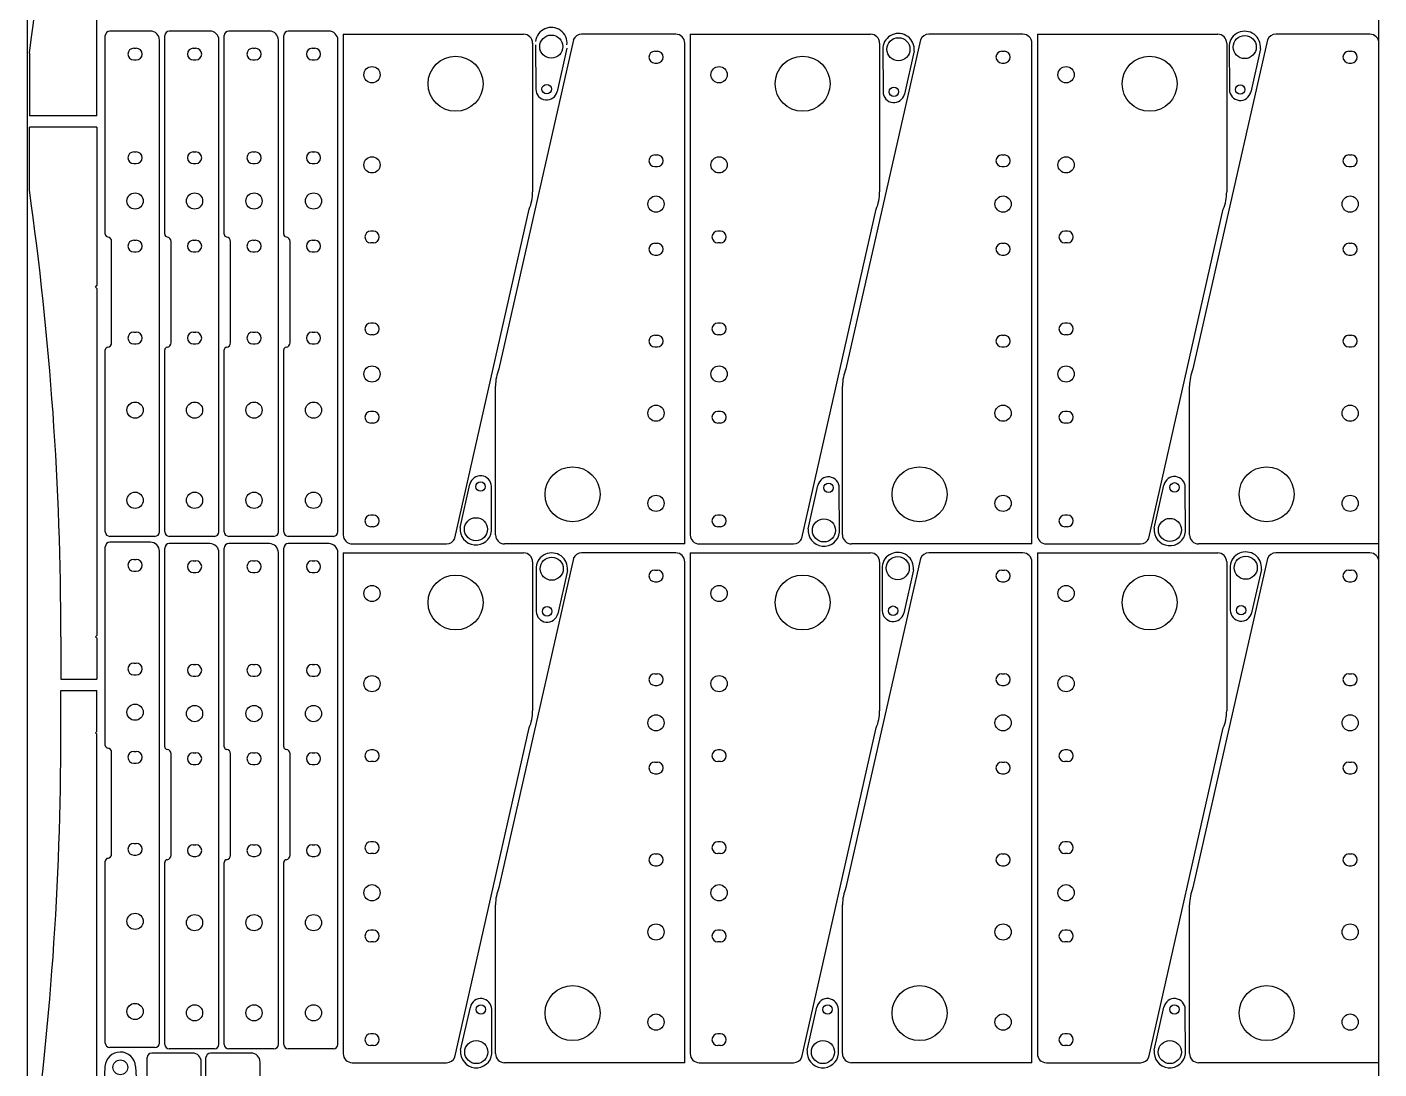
# Model space of a CAD drawing. Header units: millimetres. Extents: x 47861 to 59117, y 10924 to 15324.
# Drawn here: x 50004 to 51504, y 12252 to 13408 of the extents above; entities that cross this region are included whole.
import ezdxf

# ---------------------------------------------------------------- set-up
doc = ezdxf.new("R2010")
doc.units = ezdxf.units.MM
doc.layers.add('SHEET_METAL2', color=7, linetype='Continuous')
doc.layers.add('SHEET_METAL8', color=7, linetype='Continuous')

msp = doc.modelspace()

# ---------------------------------------------------------------- linework, layer by layer
at = {"color": 2}
for p, q in [((50004.4, 14546.9), (50004.4, 11396.9)), ((51504.4, 11396.9), (51504.4, 14546.9)), ((50568.7, 13388.2), (50569, 13339)), ((50603.5, 13384.5), (50592.7, 13336.5)), ((50953.9, 13385.3), (50954.2, 13336.1)), ((50988.7, 13381.5), (50978, 13333.6)), ((51338.2, 13387.7), (51338.5, 13338.5)), ((51372.9, 13383.9), (51362.2, 13335.9)), ((50485.1, 12852.8), (50495.9, 12900.8)), ((50519.9, 12849.1), (50519.6, 12898.2)), ((50871.2, 12851.5), (50882, 12899.5)), ((50906, 12847.7), (50905.7, 12896.9)), ((51255.1, 12851.9), (51265.9, 12899.9)), ((51289.9, 12848.2), (51289.6, 12897.4)), ((51339.2, 12810.1), (51339.5, 12760.9)), ((50569.2, 12809), (50569.5, 12759.8)), ((50604, 12805.2), (50593.2, 12757.2)), ((50953.1, 12809.6), (50953.4, 12760.4)), ((50987.9, 12805.9), (50977.1, 12757.9)), ((51374, 12806.3), (51363.2, 12758.3)), ((50485.5, 12272.8), (50496.3, 12320.8)), ((50520.3, 12269), (50520, 12318.2)), ((50870.1, 12272.8), (50880.9, 12320.8)), ((50904.9, 12269), (50904.6, 12318.2)), ((51255, 12272.8), (51265.8, 12320.8)), ((51289.8, 12269), (51289.5, 12318.2))]:
    msp.add_line(p, q, dxfattribs=at)
at = {"color": 1}
for p, q in [((50122.9, 13384.5), (50125.7, 13384.5)), ((50188.9, 13384.5), (50191.7, 13384.5)), ((50254.9, 13384.5), (50257.7, 13384.5)), ((50320.9, 13384.5), (50323.7, 13384.5)), ((50700.9, 13381.1), (50703.8, 13381.1)), ((51086, 13381.1), (51088.8, 13381.1)), ((51471, 13381.1), (51473.9, 13381.1)), ((50122.9, 13371.5), (50125.7, 13371.5)), ((50188.9, 13371.5), (50191.7, 13371.5)), ((50254.9, 13371.5), (50257.7, 13371.5)), ((50320.9, 13371.5), (50323.7, 13371.5)), ((50700.9, 13368.1), (50703.8, 13368.1)), ((51086, 13368.1), (51088.8, 13368.1)), ((51471, 13368.1), (51473.9, 13368.1)), ((50122.9, 13269.5), (50125.7, 13269.5)), ((50188.9, 13269.5), (50191.7, 13269.5)), ((50254.9, 13269.5), (50257.7, 13269.5)), ((50320.9, 13269.5), (50323.7, 13269.5)), ((50700.9, 13266.1), (50703.8, 13266.1)), ((51086, 13266.1), (51088.8, 13266.1)), ((51471, 13266.1), (51473.9, 13266.1)), ((50122.9, 13256.5), (50125.7, 13256.5)), ((50188.9, 13256.5), (50191.7, 13256.5)), ((50254.9, 13256.5), (50257.7, 13256.5)), ((50320.9, 13256.5), (50323.7, 13256.5)), ((50700.9, 13253.1), (50703.8, 13253.1)), ((51086, 13253.1), (51088.8, 13253.1)), ((51471, 13253.1), (51473.9, 13253.1)), ((50122.9, 13171.5), (50125.7, 13171.5)), ((50188.9, 13171.5), (50191.7, 13171.5)), ((50254.9, 13171.5), (50257.7, 13171.5)), ((50320.9, 13171.5), (50323.7, 13171.5)), ((50388.7, 13181.6), (50385.8, 13181.6)), ((50773.7, 13181.6), (50770.9, 13181.6)), ((51158.8, 13181.6), (51155.9, 13181.6)), ((50122.9, 13158.5), (50125.7, 13158.5)), ((50188.9, 13158.5), (50191.7, 13158.5)), ((50254.9, 13158.5), (50257.7, 13158.5)), ((50320.9, 13158.5), (50323.7, 13158.5)), ((50388.7, 13168.6), (50385.8, 13168.6)), ((50700.9, 13168.1), (50703.8, 13168.1)), ((50700.9, 13155.1), (50703.8, 13155.1)), ((50773.7, 13168.6), (50770.9, 13168.6)), ((51086, 13168.1), (51088.8, 13168.1)), ((51086, 13155.1), (51088.8, 13155.1)), ((51158.8, 13168.6), (51155.9, 13168.6)), ((51471, 13168.1), (51473.9, 13168.1)), ((51471, 13155.1), (51473.9, 13155.1)), ((50122.9, 13069.5), (50125.7, 13069.5)), ((50188.9, 13069.5), (50191.7, 13069.5)), ((50254.9, 13069.5), (50257.7, 13069.5)), ((50320.9, 13069.5), (50323.7, 13069.5)), ((50388.7, 13079.6), (50385.8, 13079.6)), ((50388.7, 13066.6), (50385.8, 13066.6)), ((50700.9, 13066.1), (50703.8, 13066.1)), ((50773.7, 13079.6), (50770.9, 13079.6)), ((50773.7, 13066.6), (50770.9, 13066.6)), ((51086, 13066.1), (51088.8, 13066.1)), ((51158.8, 13079.6), (51155.9, 13079.6)), ((51158.8, 13066.6), (51155.9, 13066.6)), ((51471, 13066.1), (51473.9, 13066.1)), ((50122.9, 13056.5), (50125.7, 13056.5)), ((50188.9, 13056.5), (50191.7, 13056.5)), ((50254.9, 13056.5), (50257.7, 13056.5)), ((50320.9, 13056.5), (50323.7, 13056.5)), ((50700.9, 13053.1), (50703.8, 13053.1)), ((51086, 13053.1), (51088.8, 13053.1)), ((51471, 13053.1), (51473.9, 13053.1)), ((50388.7, 12981.6), (50385.8, 12981.6)), ((50773.7, 12981.6), (50770.9, 12981.6)), ((51158.8, 12981.6), (51155.9, 12981.6)), ((50388.7, 12968.6), (50385.8, 12968.6)), ((50773.7, 12968.6), (50770.9, 12968.6)), ((51158.8, 12968.6), (51155.9, 12968.6)), ((50388.7, 12866.6), (50385.8, 12866.6)), ((50773.7, 12866.6), (50770.9, 12866.6)), ((51158.8, 12866.6), (51155.9, 12866.6)), ((50388.7, 12853.6), (50385.8, 12853.6)), ((50773.7, 12853.6), (50770.9, 12853.6)), ((51158.8, 12853.6), (51155.9, 12853.6)), ((50122.9, 12817.4), (50125.7, 12817.4)), ((50188.9, 12815.9), (50191.7, 12815.9)), ((50254.9, 12815.9), (50257.7, 12815.9)), ((50320.9, 12815.9), (50323.7, 12815.9)), ((50122.9, 12804.4), (50125.7, 12804.4)), ((50188.9, 12802.9), (50191.7, 12802.9)), ((50254.9, 12802.9), (50257.7, 12802.9)), ((50320.9, 12802.9), (50323.7, 12802.9)), ((50700.9, 12805.6), (50703.8, 12805.6)), ((51086, 12805.6), (51088.8, 12805.6)), ((51471, 12805.6), (51473.9, 12805.6)), ((50700.9, 12792.6), (50703.8, 12792.6)), ((51086, 12792.6), (51088.8, 12792.6)), ((51471, 12792.6), (51473.9, 12792.6)), ((50122.9, 12702.4), (50125.7, 12702.4)), ((50188.9, 12700.9), (50191.7, 12700.9)), ((50254.9, 12700.9), (50257.7, 12700.9)), ((50320.9, 12700.9), (50323.7, 12700.9)), ((50700.9, 12690.6), (50703.8, 12690.6)), ((51086, 12690.6), (51088.8, 12690.6)), ((51471, 12690.6), (51473.9, 12690.6)), ((50122.9, 12689.4), (50125.7, 12689.4)), ((50188.9, 12687.9), (50191.7, 12687.9)), ((50254.9, 12687.9), (50257.7, 12687.9)), ((50320.9, 12687.9), (50323.7, 12687.9)), ((50700.9, 12677.6), (50703.8, 12677.6)), ((51086, 12677.6), (51088.8, 12677.6)), ((51471, 12677.6), (51473.9, 12677.6)), ((50122.9, 12604.4), (50125.7, 12604.4)), ((50188.9, 12602.9), (50191.7, 12602.9)), ((50254.9, 12602.9), (50257.7, 12602.9)), ((50320.9, 12602.9), (50323.7, 12602.9)), ((50388.7, 12606.1), (50385.8, 12606.1)), ((50773.7, 12606.1), (50770.9, 12606.1)), ((51158.8, 12606.1), (51155.9, 12606.1)), ((50122.9, 12591.4), (50125.7, 12591.4)), ((50188.9, 12589.9), (50191.7, 12589.9)), ((50254.9, 12589.9), (50257.7, 12589.9)), ((50320.9, 12589.9), (50323.7, 12589.9)), ((50388.7, 12593.1), (50385.8, 12593.1)), ((50700.9, 12592.6), (50703.8, 12592.6)), ((50773.7, 12593.1), (50770.9, 12593.1)), ((51086, 12592.6), (51088.8, 12592.6)), ((51158.8, 12593.1), (51155.9, 12593.1)), ((51471, 12592.6), (51473.9, 12592.6)), ((50700.9, 12579.6), (50703.8, 12579.6)), ((51086, 12579.6), (51088.8, 12579.6)), ((51471, 12579.6), (51473.9, 12579.6)), ((50122.9, 12502.4), (50125.7, 12502.4)), ((50188.9, 12500.9), (50191.7, 12500.9)), ((50254.9, 12500.9), (50257.7, 12500.9)), ((50320.9, 12500.9), (50323.7, 12500.9)), ((50388.7, 12504.1), (50385.8, 12504.1)), ((50773.7, 12504.1), (50770.9, 12504.1)), ((51158.8, 12504.1), (51155.9, 12504.1)), ((50122.9, 12489.4), (50125.7, 12489.4)), ((50188.9, 12487.9), (50191.7, 12487.9)), ((50254.9, 12487.9), (50257.7, 12487.9)), ((50320.9, 12487.9), (50323.7, 12487.9)), ((50388.7, 12491.1), (50385.8, 12491.1)), ((50700.9, 12490.6), (50703.8, 12490.6)), ((50773.7, 12491.1), (50770.9, 12491.1)), ((51086, 12490.6), (51088.8, 12490.6)), ((51158.8, 12491.1), (51155.9, 12491.1)), ((51471, 12490.6), (51473.9, 12490.6)), ((50700.9, 12477.6), (50703.8, 12477.6)), ((51086, 12477.6), (51088.8, 12477.6)), ((51471, 12477.6), (51473.9, 12477.6)), ((50388.7, 12406.1), (50385.8, 12406.1)), ((50773.7, 12406.1), (50770.9, 12406.1)), ((51158.8, 12406.1), (51155.9, 12406.1)), ((50388.7, 12393.1), (50385.8, 12393.1)), ((50773.7, 12393.1), (50770.9, 12393.1)), ((51158.8, 12393.1), (51155.9, 12393.1)), ((50388.7, 12291.1), (50385.8, 12291.1)), ((50773.7, 12291.1), (50770.9, 12291.1)), ((51158.8, 12291.1), (51155.9, 12291.1)), ((50388.7, 12278.1), (50385.8, 12278.1)), ((50773.7, 12278.1), (50770.9, 12278.1)), ((51158.8, 12278.1), (51155.9, 12278.1))]:
    msp.add_line(p, q, dxfattribs=at)
for p, q in [((50007, 13378.9), (50007, 13309.4)), ((50082, 13309.4), (50007, 13309.4)), ((50082, 13297), (50007, 13297)), ((50007, 13227.5), (50007, 13297)), ((50080.5, 13119.6), (50082, 13121.1)), ((50082, 13118.1), (50080.5, 13119.6)), ((50091.3, 12848), (50091.3, 13049.9)), ((50157.3, 12848), (50157.3, 13049.9)), ((50223.3, 12848), (50223.3, 13049.9)), ((50289.3, 12848), (50289.3, 13049.9)), ((50146.3, 12843), (50096.3, 12843)), ((50212.3, 12843), (50162.3, 12843)), ((50278.3, 12843), (50228.3, 12843)), ((50344.3, 12843), (50294.3, 12843)), ((50042, 12731.5), (50042, 12684.5)), ((50080.5, 12731.5), (50082, 12733)), ((50082, 12730), (50080.5, 12731.5)), ((50042, 12684.5), (50082, 12684.5)), ((50042, 12672), (50082, 12672)), ((50042, 12625), (50042, 12672)), ((50082, 12626.5), (50080.5, 12625)), ((50080.5, 12625), (50082, 12623.5)), ((50091.3, 12280.9), (50091.3, 12482.8)), ((50157.3, 12279.4), (50157.3, 12481.3)), ((50223.3, 12279.4), (50223.3, 12481.3)), ((50289.3, 12279.4), (50289.3, 12481.3)), ((50146.3, 12275.9), (50096.3, 12275.9)), ((50212.3, 12274.4), (50162.3, 12274.4)), ((50278.3, 12274.4), (50228.3, 12274.4)), ((50344.3, 12274.4), (50294.3, 12274.4)), ((50090.9, 12254.7), (50084.4, 12122.3)), ((50124.9, 12254.9), (50132.7, 12122.5))]:
    msp.add_line(p, q)
at = {"color": 2}
for centre, radius in [((50586.1, 13386.3), 12.8), ((50971.3, 13383.4), 12.8), ((51355.5, 13385.8), 12.8), ((50581, 13339.1), 5.25), ((50966.2, 13336.2), 5.25), ((51350.5, 13338.6), 5.25), ((50507.6, 12898.2), 5.25), ((50893.7, 12896.9), 5.25), ((51277.6, 12897.3), 5.25), ((50502.5, 12850.9), 12.8), ((50888.6, 12849.6), 12.8), ((51272.5, 12850.1), 12.8), ((50586.6, 12807.1), 12.8), ((50970.5, 12807.7), 12.8), ((51356.6, 12808.2), 12.8), ((50581.5, 12759.8), 5.25), ((50965.4, 12760.5), 5.25), ((51351.5, 12761), 5.25), ((50508, 12318.2), 5.25), ((50892.6, 12318.2), 5.25), ((51277.5, 12318.2), 5.25), ((50502.9, 12270.9), 12.8), ((50887.5, 12270.9), 12.8), ((51272.4, 12270.9), 12.8)]:
    msp.add_circle(centre, radius, dxfattribs=at)
at = {"color": 1}
msp.add_circle((50107.9, 12253.9), 8.25, dxfattribs=at)
for centre, radius, start, end in [((46514.7, 13874.6), 3527.3, 351.9219, 0.0054), ((46514.7, 12731.8), 3527.3, 359.9946, 8.0781), ((50094.3, 13178.1), 3, 180, 262.8192), ((50093.3, 13170.1), 5, 0, 82.8192), ((50160.3, 13178.1), 3, 180, 262.8192), ((50159.3, 13170.1), 5, 0, 82.8192), ((50226.3, 13178.1), 3, 180, 262.8192), ((50225.3, 13170.1), 5, 0, 82.8192), ((50292.3, 13178.1), 3, 180, 262.8192), ((50291.3, 13170.1), 5, 0, 82.8192), ((50094.3, 13049.9), 3, 97.1808, 180), ((50093.3, 13057.8), 5, 277.1808, 0), ((50160.3, 13049.9), 3, 97.1808, 180), ((50159.3, 13057.8), 5, 277.1808, 0), ((50226.3, 13049.9), 3, 97.1808, 180), ((50225.3, 13057.8), 5, 277.1808, 0), ((50292.3, 13049.9), 3, 97.1808, 180), ((50291.3, 13057.8), 5, 277.1808, 0), ((50096.3, 12848), 5, 180, 270), ((50146.3, 12848), 5, 270, 0), ((50162.3, 12848), 5, 180, 270), ((50212.3, 12848), 5, 270, 0), ((50228.3, 12848), 5, 180, 270), ((50278.3, 12848), 5, 270, 0), ((50294.3, 12848), 5, 180, 270), ((50344.3, 12848), 5, 270, 0), ((46514.7, 12624.7), 3527.3, 351.9219, 0.0054), ((50094.3, 12611), 3, 180, 262.8192), ((50093.3, 12603.1), 5, 0, 82.8192), ((50160.3, 12609.5), 3, 180, 262.8192), ((50159.3, 12601.6), 5, 0, 82.8192), ((50226.3, 12609.5), 3, 180, 262.8192), ((50225.3, 12601.6), 5, 0, 82.8192), ((50292.3, 12609.5), 3, 180, 262.8192), ((50291.3, 12601.6), 5, 0, 82.8192), ((50094.3, 12482.8), 3, 97.1808, 180), ((50093.3, 12490.7), 5, 277.1808, 0), ((50160.3, 12481.3), 3, 97.1808, 180), ((50159.3, 12489.2), 5, 277.1808, 0), ((50226.3, 12481.3), 3, 97.1808, 180), ((50225.3, 12489.2), 5, 277.1808, 0), ((50292.3, 12481.3), 3, 97.1808, 180), ((50291.3, 12489.2), 5, 277.1808, 0), ((50107.9, 12253.9), 17, 3.3614, 177.1881), ((50096.3, 12280.9), 5, 180, 270), ((50146.3, 12280.9), 5, 270, 0), ((50162.3, 12279.4), 5, 180, 270), ((50212.3, 12279.4), 5, 270, 0), ((50228.3, 12279.4), 5, 180, 270), ((50278.3, 12279.4), 5, 270, 0), ((50294.3, 12279.4), 5, 180, 270), ((50344.3, 12279.4), 5, 270, 0)]:
    msp.add_arc(centre, radius, start, end)
at = {"color": 2}
for centre, radius, start, end in [((50586.1, 13390.1), 17.5, 353.8411, 173.8411), ((50971.3, 13383.4), 17.5, 353.8411, 173.8411), ((51355.5, 13385.8), 17.5, 353.8411, 173.8411), ((50581, 13339.1), 12, 180.3524, 347.3298), ((50966.2, 13336.2), 12, 180.3524, 347.3298), ((51350.5, 13338.6), 12, 180.3524, 347.3298), ((50507.6, 12898.2), 12, 0.3524, 167.3298), ((50893.7, 12896.9), 12, 0.3524, 167.3298), ((51277.6, 12897.3), 12, 0.3524, 167.3298), ((50502.5, 12850.9), 17.5, 173.8411, 353.8411), ((50888.6, 12849.6), 17.5, 173.8411, 353.8411), ((51272.5, 12850.1), 17.5, 173.8411, 353.8411), ((50970.5, 12807.7), 17.5, 353.8411, 173.8411), ((51356.6, 12808.2), 17.5, 353.8411, 173.8411), ((50586.6, 12807.1), 17.5, 353.8411, 173.8411), ((50581.5, 12759.8), 12, 180.3524, 347.3298), ((50965.4, 12760.5), 12, 180.3524, 347.3298), ((51351.5, 12761), 12, 180.3524, 347.3298), ((50508, 12318.2), 12, 0.3524, 167.3298), ((50892.6, 12318.2), 12, 0.3524, 167.3298), ((51277.5, 12318.2), 12, 0.3524, 167.3298), ((50502.9, 12270.9), 17.5, 173.8411, 353.8411), ((50887.5, 12270.9), 17.5, 173.8411, 353.8411), ((51272.4, 12270.9), 17.5, 173.8411, 353.8411)]:
    msp.add_arc(centre, radius, start, end, dxfattribs=at)
at = {"color": 1}
for centre, start, end in [((50122.9, 13378), 90, 270), ((50125.7, 13378), 270, 90), ((50188.9, 13378), 90, 270), ((50191.7, 13378), 270, 90), ((50254.9, 13378), 90, 270), ((50257.7, 13378), 270, 90), ((50320.9, 13378), 90, 270), ((50323.7, 13378), 270, 90), ((50700.9, 13374.6), 90, 270), ((50703.8, 13374.6), 270, 90), ((51086, 13374.6), 90, 270), ((51088.8, 13374.6), 270, 90), ((51471, 13374.6), 90, 270), ((51473.9, 13374.6), 270, 90), ((50122.9, 13263), 90, 270), ((50125.7, 13263), 270, 90), ((50188.9, 13263), 90, 270), ((50191.7, 13263), 270, 90), ((50254.9, 13263), 90, 270), ((50257.7, 13263), 270, 90), ((50320.9, 13263), 90, 270), ((50323.7, 13263), 270, 90), ((50700.9, 13259.6), 90, 270), ((50703.8, 13259.6), 270, 90), ((51086, 13259.6), 90, 270), ((51088.8, 13259.6), 270, 90), ((51471, 13259.6), 90, 270), ((51473.9, 13259.6), 270, 90), ((50122.9, 13165), 90, 270), ((50125.7, 13165), 270, 90), ((50188.9, 13165), 90, 270), ((50191.7, 13165), 270, 90), ((50254.9, 13165), 90, 270), ((50257.7, 13165), 270, 90), ((50320.9, 13165), 90, 270), ((50323.7, 13165), 270, 90), ((50385.8, 13175.1), 90, 270), ((50388.7, 13175.1), 270, 90), ((50770.9, 13175.1), 90, 270), ((50773.7, 13175.1), 270, 90), ((51155.9, 13175.1), 90, 270), ((51158.8, 13175.1), 270, 90), ((50700.9, 13161.6), 90, 270), ((50703.8, 13161.6), 270, 90), ((51086, 13161.6), 90, 270), ((51088.8, 13161.6), 270, 90), ((51471, 13161.6), 90, 270), ((51473.9, 13161.6), 270, 90), ((50122.9, 13063), 90, 270), ((50125.7, 13063), 270, 90), ((50188.9, 13063), 90, 270), ((50191.7, 13063), 270, 90), ((50254.9, 13063), 90, 270), ((50257.7, 13063), 270, 90), ((50320.9, 13063), 90, 270), ((50323.7, 13063), 270, 90), ((50385.8, 13073.1), 90, 270), ((50388.7, 13073.1), 270, 90), ((50700.9, 13059.6), 90, 270), ((50703.8, 13059.6), 270, 90), ((50770.9, 13073.1), 90, 270), ((50773.7, 13073.1), 270, 90), ((51086, 13059.6), 90, 270), ((51088.8, 13059.6), 270, 90), ((51155.9, 13073.1), 90, 270), ((51158.8, 13073.1), 270, 90), ((51471, 13059.6), 90, 270), ((51473.9, 13059.6), 270, 90), ((50385.8, 12975.1), 90, 270), ((50388.7, 12975.1), 270, 90), ((50770.9, 12975.1), 90, 270), ((50773.7, 12975.1), 270, 90), ((51155.9, 12975.1), 90, 270), ((51158.8, 12975.1), 270, 90), ((50385.8, 12860.1), 90, 270), ((50388.7, 12860.1), 270, 90), ((50770.9, 12860.1), 90, 270), ((50773.7, 12860.1), 270, 90), ((51155.9, 12860.1), 90, 270), ((51158.8, 12860.1), 270, 90), ((50122.9, 12810.9), 90, 270), ((50125.7, 12810.9), 270, 90), ((50188.9, 12809.4), 90, 270), ((50191.7, 12809.4), 270, 90), ((50254.9, 12809.4), 90, 270), ((50257.7, 12809.4), 270, 90), ((50320.9, 12809.4), 90, 270), ((50323.7, 12809.4), 270, 90), ((50700.9, 12799.1), 90, 270), ((50703.8, 12799.1), 270, 90), ((51086, 12799.1), 90, 270), ((51088.8, 12799.1), 270, 90), ((51471, 12799.1), 90, 270), ((51473.9, 12799.1), 270, 90), ((50122.9, 12695.9), 90, 270), ((50125.7, 12695.9), 270, 90), ((50188.9, 12694.4), 90, 270), ((50191.7, 12694.4), 270, 90), ((50254.9, 12694.4), 90, 270), ((50257.7, 12694.4), 270, 90), ((50320.9, 12694.4), 90, 270), ((50323.7, 12694.4), 270, 90), ((50700.9, 12684.1), 90, 270), ((50703.8, 12684.1), 270, 90), ((51086, 12684.1), 90, 270), ((51088.8, 12684.1), 270, 90), ((51471, 12684.1), 90, 270), ((51473.9, 12684.1), 270, 90), ((50122.9, 12597.9), 90, 270), ((50125.7, 12597.9), 270, 90), ((50188.9, 12596.4), 90, 270), ((50191.7, 12596.4), 270, 90), ((50254.9, 12596.4), 90, 270), ((50257.7, 12596.4), 270, 90), ((50320.9, 12596.4), 90, 270), ((50323.7, 12596.4), 270, 90), ((50385.8, 12599.6), 90, 270), ((50388.7, 12599.6), 270, 90), ((50770.9, 12599.6), 90, 270), ((50773.7, 12599.6), 270, 90), ((51155.9, 12599.6), 90, 270), ((51158.8, 12599.6), 270, 90), ((50700.9, 12586.1), 90, 270), ((50703.8, 12586.1), 270, 90), ((51086, 12586.1), 90, 270), ((51088.8, 12586.1), 270, 90), ((51471, 12586.1), 90, 270), ((51473.9, 12586.1), 270, 90), ((50122.9, 12495.9), 90, 270), ((50125.7, 12495.9), 270, 90), ((50188.9, 12494.4), 90, 270), ((50191.7, 12494.4), 270, 90), ((50254.9, 12494.4), 90, 270), ((50257.7, 12494.4), 270, 90), ((50320.9, 12494.4), 90, 270), ((50323.7, 12494.4), 270, 90), ((50385.8, 12497.6), 90, 270), ((50388.7, 12497.6), 270, 90), ((50770.9, 12497.6), 90, 270), ((50773.7, 12497.6), 270, 90), ((51155.9, 12497.6), 90, 270), ((51158.8, 12497.6), 270, 90), ((50700.9, 12484.1), 90, 270), ((50703.8, 12484.1), 270, 90), ((51086, 12484.1), 90, 270), ((51088.8, 12484.1), 270, 90), ((51471, 12484.1), 90, 270), ((51473.9, 12484.1), 270, 90), ((50385.8, 12399.6), 90, 270), ((50388.7, 12399.6), 270, 90), ((50770.9, 12399.6), 90, 270), ((50773.7, 12399.6), 270, 90), ((51155.9, 12399.6), 90, 270), ((51158.8, 12399.6), 270, 90), ((50385.8, 12284.6), 90, 270), ((50388.7, 12284.6), 270, 90), ((50770.9, 12284.6), 90, 270), ((50773.7, 12284.6), 270, 90), ((51155.9, 12284.6), 90, 270), ((51158.8, 12284.6), 270, 90)]:
    msp.add_arc(centre, 6.5, start, end, dxfattribs=at)
at = {"layer": 'SHEET_METAL2', "linetype": 'Continuous'}
for centre in [(50479.9, 13345.1), (50865, 13345.1), (51250, 13345.1), (50609.7, 12889.6), (50994.7, 12889.6), (51379.8, 12889.6), (50479.9, 12769.6), (50865, 12769.6), (51250, 12769.6), (50609.7, 12314.1), (50994.7, 12314.1), (51379.8, 12314.1)]:
    msp.add_circle(centre, 30.5, dxfattribs=at)
at = {"layer": 'SHEET_METAL8', "linetype": 'Continuous'}
for p, q in [((50082, 13309.4), (50082, 13485.3)), ((50091.3, 13178.1), (50091.3, 13398.5)), ((50141.3, 13403.5), (50096.3, 13403.5)), ((50157.3, 13178.1), (50157.3, 13398.5)), ((50207.3, 13403.5), (50162.3, 13403.5)), ((50223.3, 13178.1), (50223.3, 13398.5)), ((50273.3, 13403.5), (50228.3, 13403.5)), ((50289.3, 13178.1), (50289.3, 13398.5)), ((50339.3, 13403.5), (50294.3, 13403.5)), ((50355.3, 13400.1), (50555.4, 13400.1)), ((50355.3, 13400.1), (50355.3, 12844.6)), ((50724.3, 13400.1), (50619.8, 13400.1)), ((50740.3, 13400.1), (50940.4, 13400.1)), ((50740.3, 13400.1), (50740.3, 12844.6)), ((51109.4, 13400.1), (51004.9, 13400.1)), ((51125.4, 13400.1), (51325.5, 13400.1)), ((51125.4, 13400.1), (51125.4, 12844.6)), ((51494.4, 13400.1), (51389.9, 13400.1)), ((50151.3, 12848), (50151.3, 13393.5)), ((50217.3, 12848), (50217.3, 13393.5)), ((50283.3, 12848), (50283.3, 13393.5)), ((50349.3, 12848), (50349.3, 13393.5)), ((50610.6, 13393.9), (50528, 13028.8)), ((50565.4, 13390.1), (50565.4, 13225)), ((50734.3, 12834.6), (50734.3, 13390.1)), ((50995.6, 13393.9), (50913, 13028.8)), ((50950.4, 13390.1), (50950.4, 13225)), ((51119.4, 12834.6), (51119.4, 13390.1)), ((51380.7, 13393.9), (51298.1, 13028.8)), ((51335.5, 13390.1), (51335.5, 13225)), ((51504.4, 12834.6), (51504.4, 13390.1)), ((50082, 13297), (50082, 13121.1)), ((50479, 12840.8), (50561.6, 13205.9)), ((50864.1, 12840.8), (50946.6, 13205.9)), ((51249.1, 12840.8), (51331.7, 13205.9)), ((50098.3, 13057.8), (50098.3, 13170.1)), ((50164.3, 13057.8), (50164.3, 13170.1)), ((50230.3, 13057.8), (50230.3, 13170.1)), ((50296.3, 13057.8), (50296.3, 13170.1)), ((50082, 13118.1), (50082, 12733)), ((50524.2, 12844.6), (50524.2, 13009.7)), ((50909.2, 12844.6), (50909.2, 13009.7)), ((51294.3, 12844.6), (51294.3, 13009.7)), ((50091.3, 12611), (50091.3, 12831.4)), ((50141.3, 12836.4), (50096.3, 12836.4)), ((50151.3, 12280.9), (50151.3, 12826.4)), ((50157.3, 12609.5), (50157.3, 12829.9)), ((50207.3, 12834.9), (50162.3, 12834.9)), ((50223.3, 12609.5), (50223.3, 12829.9)), ((50273.3, 12834.9), (50228.3, 12834.9)), ((50289.3, 12609.5), (50289.3, 12829.9)), ((50339.3, 12834.9), (50294.3, 12834.9)), ((50365.3, 12834.6), (50469.8, 12834.6)), ((50734.3, 12834.6), (50534.2, 12834.6)), ((50750.3, 12834.6), (50854.8, 12834.6)), ((51119.4, 12834.6), (50919.2, 12834.6)), ((51135.4, 12834.6), (51239.9, 12834.6)), ((51504.4, 12834.6), (51304.3, 12834.6)), ((50217.3, 12279.4), (50217.3, 12824.9)), ((50283.3, 12279.4), (50283.3, 12824.9)), ((50349.3, 12279.4), (50349.3, 12824.9)), ((50355.3, 12824.6), (50555.4, 12824.6)), ((50355.3, 12824.6), (50355.3, 12269.1)), ((50610.6, 12818.4), (50528, 12453.3)), ((50565.4, 12814.6), (50565.4, 12649.5)), ((50724.3, 12824.6), (50619.8, 12824.6)), ((50734.3, 12259.1), (50734.3, 12814.6)), ((50740.3, 12824.6), (50940.4, 12824.6)), ((50740.3, 12824.6), (50740.3, 12269.1)), ((50995.6, 12818.4), (50913, 12453.3)), ((50950.4, 12814.6), (50950.4, 12649.5)), ((51109.4, 12824.6), (51004.9, 12824.6)), ((51119.4, 12259.1), (51119.4, 12814.6)), ((51125.4, 12824.6), (51325.5, 12824.6)), ((51125.4, 12824.6), (51125.4, 12269.1)), ((51380.7, 12818.4), (51298.1, 12453.3)), ((51335.5, 12814.6), (51335.5, 12649.5)), ((51494.4, 12824.6), (51389.9, 12824.6)), ((51504.4, 12259.1), (51504.4, 12814.6)), ((50082, 12730), (50082, 12684.5)), ((50082, 12626.5), (50082, 12672)), ((50479, 12265.3), (50561.6, 12630.4)), ((50864.1, 12265.3), (50946.6, 12630.4)), ((51249.1, 12265.3), (51331.7, 12630.4)), ((50082, 12238.4), (50082, 12623.5)), ((50098.3, 12490.7), (50098.3, 12603.1)), ((50164.3, 12489.2), (50164.3, 12601.6)), ((50230.3, 12489.2), (50230.3, 12601.6)), ((50296.3, 12489.2), (50296.3, 12601.6)), ((50524.2, 12269.1), (50524.2, 12434.2)), ((50909.2, 12269.1), (50909.2, 12434.2)), ((51294.3, 12269.1), (51294.3, 12434.2)), ((50137.8, 12044.4), (50137.8, 12264.8)), ((50187.8, 12269.8), (50142.8, 12269.8)), ((50197.8, 11714.3), (50197.8, 12259.8)), ((50203, 12044.4), (50203, 12264.8)), ((50253, 12269.8), (50208, 12269.8)), ((50263, 11714.3), (50263, 12259.8)), ((50365.3, 12259.1), (50469.8, 12259.1)), ((50734.3, 12259.1), (50534.2, 12259.1)), ((50750.3, 12259.1), (50854.8, 12259.1)), ((51119.4, 12259.1), (50919.2, 12259.1)), ((51135.4, 12259.1), (51239.9, 12259.1)), ((51504.4, 12259.1), (51304.3, 12259.1))]:
    msp.add_line(p, q, dxfattribs=at)
for centre in [(50387.2, 13355.1), (50772.3, 13355.1), (51157.3, 13355.1), (50387.2, 13255.1), (50772.3, 13255.1), (51157.3, 13255.1), (50124.3, 13215), (50190.3, 13215), (50256.3, 13215), (50322.3, 13215), (50702.3, 13211.6), (51087.4, 13211.6), (51472.5, 13211.6), (50387.2, 13023.1), (50772.3, 13023.1), (51157.3, 13023.1), (50124.3, 12983), (50190.3, 12983), (50256.3, 12983), (50322.3, 12983), (50702.3, 12979.6), (51087.4, 12979.6), (51472.5, 12979.6), (50124.3, 12883), (50190.3, 12883), (50256.3, 12883), (50322.3, 12883), (50702.3, 12879.6), (51087.4, 12879.6), (51472.5, 12879.6), (50387.2, 12779.6), (50772.3, 12779.6), (51157.3, 12779.6), (50387.2, 12679.6), (50772.3, 12679.6), (51157.3, 12679.6), (50124.3, 12647.9), (50190.3, 12646.4), (50256.3, 12646.4), (50322.3, 12646.4), (50702.3, 12636.1), (51087.4, 12636.1), (51472.5, 12636.1), (50387.2, 12447.6), (50772.3, 12447.6), (51157.3, 12447.6), (50124.3, 12415.9), (50190.3, 12414.4), (50256.3, 12414.4), (50322.3, 12414.4), (50702.3, 12404.1), (51087.4, 12404.1), (51472.5, 12404.1), (50124.3, 12315.9), (50190.3, 12314.4), (50256.3, 12314.4), (50322.3, 12314.4), (50702.3, 12304.1), (51087.4, 12304.1), (51472.5, 12304.1)]:
    msp.add_circle(centre, 9, dxfattribs=at)
for centre, radius, start, end in [((50096.3, 13398.5), 5, 90, 180), ((50141.3, 13393.5), 10, 0, 90), ((50162.3, 13398.5), 5, 90, 180), ((50207.3, 13393.5), 10, 0, 90), ((50228.3, 13398.5), 5, 90, 180), ((50273.3, 13393.5), 10, 0, 90), ((50294.3, 13398.5), 5, 90, 180), ((50339.3, 13393.5), 10, 0, 90), ((50555.4, 13390.1), 10, 0, 90), ((50619.8, 13390.1), 10, 90, 157.5282), ((50724.3, 13390.1), 10, 0, 90), ((50940.4, 13390.1), 10, 0, 90), ((51004.9, 13390.1), 10, 90, 157.5282), ((51109.4, 13390.1), 10, 0, 90), ((51325.5, 13390.1), 10, 0, 90), ((51389.9, 13390.1), 10, 90, 157.5282), ((51494.4, 13390.1), 10, 0, 90), ((50515.4, 13225), 50, 337.5282, 0), ((50900.4, 13225), 50, 337.5282, 0), ((51285.5, 13225), 50, 337.5282, 0), ((50574.2, 13009.7), 50, 157.5282, 180), ((50959.2, 13009.7), 50, 157.5282, 180), ((51344.3, 13009.7), 50, 157.5282, 180), ((50365.3, 12844.6), 10, 180, 270), ((50469.8, 12844.6), 10, 270, 337.5282), ((50534.2, 12844.6), 10, 180, 270), ((50750.3, 12844.6), 10, 180, 270), ((50854.8, 12844.6), 10, 270, 337.5282), ((50919.2, 12844.6), 10, 180, 270), ((51135.4, 12844.6), 10, 180, 270), ((51239.9, 12844.6), 10, 270, 337.5282), ((51304.3, 12844.6), 10, 180, 270), ((50096.3, 12831.4), 5, 90, 180), ((50141.3, 12826.4), 10, 0, 90), ((50162.3, 12829.9), 5, 90, 180), ((50207.3, 12824.9), 10, 0, 90), ((50228.3, 12829.9), 5, 90, 180), ((50273.3, 12824.9), 10, 0, 90), ((50294.3, 12829.9), 5, 90, 180), ((50339.3, 12824.9), 10, 0, 90), ((50555.4, 12814.6), 10, 0, 90), ((50619.8, 12814.6), 10, 90, 157.5282), ((50724.3, 12814.6), 10, 0, 90), ((50940.4, 12814.6), 10, 0, 90), ((51004.9, 12814.6), 10, 90, 157.5282), ((51109.4, 12814.6), 10, 0, 90), ((51325.5, 12814.6), 10, 0, 90), ((51389.9, 12814.6), 10, 90, 157.5282), ((51494.4, 12814.6), 10, 0, 90), ((50515.4, 12649.5), 50, 337.5282, 0), ((50900.4, 12649.5), 50, 337.5282, 0), ((51285.5, 12649.5), 50, 337.5282, 0), ((50574.2, 12434.2), 50, 157.5282, 180), ((50959.2, 12434.2), 50, 157.5282, 180), ((51344.3, 12434.2), 50, 157.5282, 180), ((50142.8, 12264.8), 5, 90, 180), ((50187.8, 12259.8), 10, 0, 90), ((50208, 12264.8), 5, 90, 180), ((50253, 12259.8), 10, 0, 90), ((50365.3, 12269.1), 10, 180, 270), ((50469.8, 12269.1), 10, 270, 337.5282), ((50534.2, 12269.1), 10, 180, 270), ((50750.3, 12269.1), 10, 180, 270), ((50854.8, 12269.1), 10, 270, 337.5282), ((50919.2, 12269.1), 10, 180, 270), ((51135.4, 12269.1), 10, 180, 270), ((51239.9, 12269.1), 10, 270, 337.5282), ((51304.3, 12269.1), 10, 180, 270)]:
    msp.add_arc(centre, radius, start, end, dxfattribs=at)

doc.saveas('drawing.dxf')
